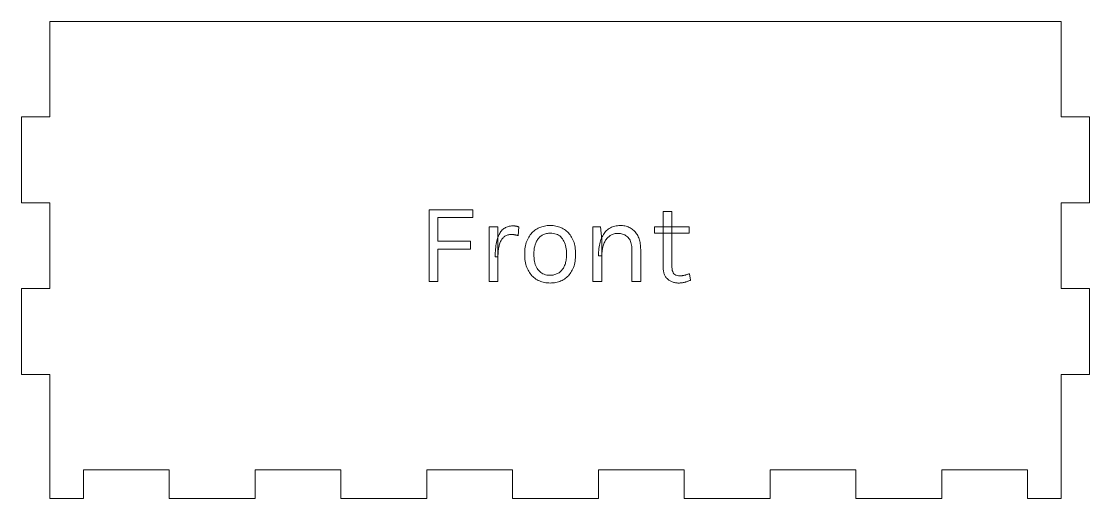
# Model space of a CAD drawing. Extents: x 3 to 230, y 3 to 159.
# Drawn here: x 3 to 115, y 3 to 53 of the extents above; entities that cross this region are included whole.
import ezdxf

# ---------------------------------------------------------------- set-up
doc = ezdxf.new("R2010")
doc.units = 0
doc.layers.get('0').update_dxf_attribs({"lineweight": 0})

msp = doc.modelspace()

# ---------------------------------------------------------------- linework, layer by layer
for p, q in [((112, 53), (6, 53)), ((6, 53), (6, 43)), ((112, 43), (112, 53)), ((6, 43), (3, 43)), ((3, 43), (3, 34)), ((115, 43), (112, 43)), ((115, 34), (115, 43)), ((3, 34), (6, 34)), ((6, 34), (6, 25)), ((112, 25), (112, 34)), ((112, 34), (115, 34)), ((45.743, 25.732), (45.743, 33.268)), ((45.743, 33.268), (50.327, 33.268)), ((50.327, 33.268), (50.327, 32.464)), ((70.289, 27.208), (70.289, 33.064)), ((70.289, 33.064), (71.213, 33.064)), ((71.213, 33.064), (71.213, 27.232)), ((50.327, 32.464), (46.679, 32.464)), ((46.679, 32.464), (46.679, 29.956)), ((52.031, 25.732), (52.031, 31.48)), ((52.031, 31.48), (52.967, 31.48)), ((52.967, 31.48), (52.967, 25.732)), ((53.673, 31.348), (53.763, 31.401)), ((53.763, 31.401), (53.856, 31.447)), ((53.856, 31.447), (53.953, 31.487)), ((53.953, 31.487), (54.054, 31.519)), ((54.054, 31.519), (54.158, 31.544)), ((54.158, 31.544), (54.265, 31.562)), ((54.265, 31.562), (54.376, 31.572)), ((54.376, 31.572), (54.491, 31.576)), ((54.491, 31.576), (54.491, 31.576)), ((54.491, 31.576), (54.529, 31.576)), ((54.529, 31.576), (54.566, 31.575)), ((54.566, 31.575), (54.603, 31.574)), ((54.603, 31.574), (54.639, 31.572)), ((54.639, 31.572), (54.675, 31.569)), ((54.675, 31.569), (54.71, 31.566)), ((54.71, 31.566), (54.744, 31.563)), ((54.744, 31.563), (54.777, 31.559)), ((54.777, 31.559), (54.81, 31.554)), ((54.81, 31.554), (54.842, 31.549)), ((54.842, 31.549), (54.874, 31.543)), ((54.874, 31.543), (54.906, 31.537)), ((54.906, 31.537), (54.938, 31.53)), ((54.938, 31.53), (54.97, 31.523)), ((54.97, 31.523), (55.002, 31.515)), ((55.002, 31.515), (55.034, 31.507)), ((55.034, 31.507), (55.066, 31.498)), ((55.066, 31.498), (55.098, 31.489)), ((55.098, 31.489), (55.131, 31.479)), ((55.163, 31.468), (55.103, 30.544)), ((55.131, 31.479), (55.163, 31.468)), ((55.163, 31.468), (55.163, 31.468)), ((57.19, 31.335), (57.316, 31.393)), ((57.316, 31.393), (57.445, 31.444)), ((57.445, 31.444), (57.578, 31.489)), ((57.578, 31.489), (57.714, 31.526)), ((57.714, 31.526), (57.853, 31.557)), ((57.853, 31.557), (57.996, 31.581)), ((57.996, 31.581), (58.142, 31.598)), ((58.142, 31.598), (58.292, 31.609)), ((58.292, 31.609), (58.445, 31.612)), ((58.445, 31.612), (58.445, 31.612)), ((58.445, 31.612), (58.597, 31.609)), ((58.597, 31.609), (58.746, 31.598)), ((58.746, 31.598), (58.891, 31.581)), ((58.891, 31.581), (59.033, 31.557)), ((59.033, 31.557), (59.172, 31.526)), ((59.172, 31.526), (59.307, 31.489)), ((59.307, 31.489), (59.439, 31.444)), ((59.439, 31.444), (59.568, 31.393)), ((59.568, 31.393), (59.694, 31.335)), ((62.927, 25.732), (62.927, 31.468)), ((62.927, 31.468), (63.731, 31.468)), ((63.731, 31.468), (63.863, 30.148)), ((64.642, 31.308), (64.75, 31.372)), ((64.75, 31.372), (64.862, 31.428)), ((64.862, 31.428), (64.979, 31.477)), ((64.979, 31.477), (65.1, 31.518)), ((65.1, 31.518), (65.225, 31.552)), ((65.225, 31.552), (65.355, 31.578)), ((65.355, 31.578), (65.489, 31.597)), ((65.489, 31.597), (65.628, 31.608)), ((65.628, 31.608), (65.771, 31.612)), ((65.771, 31.612), (65.771, 31.612)), ((65.771, 31.612), (65.905, 31.609)), ((65.905, 31.609), (66.034, 31.6)), ((66.034, 31.6), (66.16, 31.585)), ((66.16, 31.585), (66.282, 31.564)), ((66.282, 31.564), (66.4, 31.536)), ((66.4, 31.536), (66.514, 31.503)), ((66.514, 31.503), (66.625, 31.464)), ((66.625, 31.464), (66.731, 31.418)), ((66.731, 31.418), (66.833, 31.367)), ((66.833, 31.367), (66.932, 31.309)), ((69.365, 30.82), (69.365, 31.468)), ((69.365, 31.468), (73.025, 31.468)), ((73.025, 31.468), (73.025, 30.82)), ((52.889, 30.139), (52.933, 30.28)), ((52.933, 30.28), (52.981, 30.414)), ((52.981, 30.414), (53.033, 30.54)), ((53.033, 30.54), (53.088, 30.659)), ((53.088, 30.659), (53.148, 30.77)), ((53.148, 30.77), (53.211, 30.875)), ((53.211, 30.875), (53.279, 30.972)), ((53.279, 30.972), (53.35, 31.062)), ((53.35, 31.062), (53.425, 31.144)), ((53.443, 30.259), (53.389, 30.189)), ((53.425, 31.144), (53.504, 31.219)), ((53.5, 30.324), (53.443, 30.259)), ((53.561, 30.385), (53.5, 30.324)), ((53.504, 31.219), (53.587, 31.287)), ((53.625, 30.44), (53.561, 30.385)), ((53.587, 31.287), (53.673, 31.348)), ((53.694, 30.49), (53.625, 30.44)), ((53.766, 30.533), (53.694, 30.49)), ((53.842, 30.571), (53.766, 30.533)), ((53.922, 30.603), (53.842, 30.571)), ((54.007, 30.629), (53.922, 30.603)), ((54.095, 30.65), (54.007, 30.629)), ((54.187, 30.664), (54.095, 30.65)), ((54.283, 30.673), (54.187, 30.664)), ((54.383, 30.676), (54.283, 30.673)), ((54.415, 30.676), (54.383, 30.676)), ((54.383, 30.676), (54.383, 30.676)), ((54.447, 30.674), (54.415, 30.676)), ((54.48, 30.672), (54.447, 30.674)), ((54.515, 30.67), (54.48, 30.672)), ((54.55, 30.666), (54.515, 30.67)), ((54.585, 30.662), (54.55, 30.666)), ((54.622, 30.657), (54.585, 30.662)), ((54.659, 30.651), (54.622, 30.657)), ((54.698, 30.644), (54.659, 30.651)), ((54.737, 30.637), (54.698, 30.644)), ((54.776, 30.629), (54.737, 30.637)), ((54.815, 30.621), (54.776, 30.629)), ((54.853, 30.612), (54.815, 30.621)), ((54.891, 30.603), (54.853, 30.612)), ((54.927, 30.594), (54.891, 30.603)), ((54.964, 30.585), (54.927, 30.594)), ((54.999, 30.575), (54.964, 30.585)), ((55.035, 30.565), (54.999, 30.575)), ((55.069, 30.555), (55.035, 30.565)), ((55.103, 30.544), (55.069, 30.555)), ((56.051, 30.122), (56.117, 30.259)), ((56.117, 30.259), (56.189, 30.39)), ((56.189, 30.39), (56.266, 30.514)), ((56.266, 30.514), (56.349, 30.631)), ((56.349, 30.631), (56.436, 30.742)), ((56.436, 30.742), (56.529, 30.846)), ((56.529, 30.846), (56.626, 30.944)), ((56.626, 30.944), (56.729, 31.035)), ((56.729, 31.035), (56.837, 31.12)), ((56.837, 31.12), (56.95, 31.198)), ((56.95, 31.198), (57.068, 31.27)), ((57.068, 31.27), (57.19, 31.335)), ((57.238, 30.291), (57.178, 30.217)), ((57.303, 30.36), (57.238, 30.291)), ((57.371, 30.425), (57.303, 30.36)), ((57.442, 30.485), (57.371, 30.425)), ((57.518, 30.541), (57.442, 30.485)), ((57.597, 30.592), (57.518, 30.541)), ((57.68, 30.637), (57.597, 30.592)), ((57.766, 30.677), (57.68, 30.637)), ((57.856, 30.712), (57.766, 30.677)), ((57.949, 30.741), (57.856, 30.712)), ((58.046, 30.765), (57.949, 30.741)), ((58.147, 30.784), (58.046, 30.765)), ((58.25, 30.797), (58.147, 30.784)), ((58.358, 30.805), (58.25, 30.797)), ((58.469, 30.808), (58.358, 30.805)), ((58.633, 30.802), (58.469, 30.808)), ((58.469, 30.808), (58.469, 30.808)), ((58.788, 30.784), (58.633, 30.802)), ((58.936, 30.755), (58.788, 30.784)), ((59.075, 30.713), (58.936, 30.755)), ((59.206, 30.66), (59.075, 30.713)), ((59.328, 30.595), (59.206, 30.66)), ((59.442, 30.518), (59.328, 30.595)), ((59.548, 30.43), (59.442, 30.518)), ((59.646, 30.329), (59.548, 30.43)), ((59.735, 30.217), (59.646, 30.329)), ((59.694, 31.335), (59.816, 31.27)), ((59.816, 31.27), (59.934, 31.198)), ((59.934, 31.198), (60.047, 31.12)), ((60.047, 31.12), (60.155, 31.035)), ((60.155, 31.035), (60.257, 30.944)), ((60.257, 30.944), (60.355, 30.846)), ((60.355, 30.846), (60.447, 30.742)), ((60.447, 30.742), (60.534, 30.631)), ((60.534, 30.631), (60.616, 30.514)), ((60.616, 30.514), (60.692, 30.39)), ((60.692, 30.39), (60.764, 30.259)), ((60.764, 30.259), (60.83, 30.122)), ((63.767, 30.154), (63.822, 30.292)), ((63.822, 30.292), (63.882, 30.424)), ((63.882, 30.424), (63.947, 30.549)), ((63.947, 30.549), (64.017, 30.667)), ((64.017, 30.667), (64.092, 30.779)), ((64.092, 30.779), (64.171, 30.884)), ((64.171, 30.884), (64.256, 30.982)), ((64.256, 30.982), (64.345, 31.074)), ((64.345, 31.074), (64.439, 31.159)), ((64.438, 30.311), (64.374, 30.238)), ((64.505, 30.379), (64.438, 30.311)), ((64.439, 31.159), (64.538, 31.237)), ((64.575, 30.443), (64.505, 30.379)), ((64.538, 31.237), (64.642, 31.308)), ((64.649, 30.502), (64.575, 30.443)), ((64.726, 30.556), (64.649, 30.502)), ((64.806, 30.604), (64.726, 30.556)), ((64.888, 30.646), (64.806, 30.604)), ((64.973, 30.682), (64.888, 30.646)), ((65.061, 30.713), (64.973, 30.682)), ((65.152, 30.739), (65.061, 30.713)), ((65.246, 30.759), (65.152, 30.739)), ((65.342, 30.773), (65.246, 30.759)), ((65.441, 30.781), (65.342, 30.773)), ((65.543, 30.784), (65.441, 30.781)), ((65.676, 30.78), (65.543, 30.784)), ((65.543, 30.784), (65.543, 30.784)), ((65.803, 30.767), (65.676, 30.78)), ((65.924, 30.745), (65.803, 30.767)), ((66.04, 30.715), (65.924, 30.745)), ((66.15, 30.677), (66.04, 30.715)), ((66.254, 30.63), (66.15, 30.677)), ((66.353, 30.574), (66.254, 30.63)), ((66.445, 30.509), (66.353, 30.574)), ((66.533, 30.437), (66.445, 30.509)), ((66.614, 30.355), (66.533, 30.437)), ((66.689, 30.265), (66.614, 30.355)), ((66.755, 30.168), (66.689, 30.265)), ((66.932, 31.309), (67.026, 31.246)), ((67.026, 31.246), (67.116, 31.177)), ((67.116, 31.177), (67.202, 31.104)), ((67.202, 31.104), (67.282, 31.025)), ((67.282, 31.025), (67.359, 30.941)), ((67.359, 30.941), (67.431, 30.851)), ((67.431, 30.851), (67.498, 30.757)), ((67.498, 30.757), (67.561, 30.657)), ((67.561, 30.657), (67.619, 30.552)), ((67.619, 30.552), (67.673, 30.442)), ((67.673, 30.442), (67.722, 30.327)), ((67.722, 30.327), (67.766, 30.208)), ((73.025, 30.82), (69.365, 30.82)), ((73.025, 30.82), (73.025, 30.82)), ((46.679, 29.956), (50.075, 29.956)), ((50.075, 29.152), (46.679, 29.152)), ((46.679, 29.152), (46.679, 25.732)), ((50.075, 29.956), (50.075, 29.152)), ((52.698, 28.946), (52.713, 29.139)), ((52.713, 29.139), (52.731, 29.324)), ((52.731, 29.324), (52.755, 29.502)), ((52.755, 29.502), (52.782, 29.672)), ((52.782, 29.672), (52.813, 29.835)), ((52.813, 29.835), (52.849, 29.991)), ((52.849, 29.991), (52.889, 30.139)), ((53.036, 29.232), (53.018, 29.114)), ((53.057, 29.347), (53.036, 29.232)), ((53.081, 29.459), (53.057, 29.347)), ((53.108, 29.566), (53.081, 29.459)), ((53.138, 29.669), (53.108, 29.566)), ((53.171, 29.768), (53.138, 29.669)), ((53.208, 29.861), (53.171, 29.768)), ((53.248, 29.95), (53.208, 29.861)), ((53.292, 30.035), (53.248, 29.95)), ((53.339, 30.114), (53.292, 30.035)), ((53.389, 30.189), (53.339, 30.114)), ((55.783, 28.983), (55.8, 29.165)), ((55.8, 29.165), (55.825, 29.341)), ((55.825, 29.341), (55.856, 29.51)), ((55.856, 29.51), (55.894, 29.672)), ((55.894, 29.672), (55.94, 29.829)), ((55.94, 29.829), (55.992, 29.979)), ((55.992, 29.979), (56.051, 30.122)), ((56.779, 29.237), (56.761, 29.117)), ((56.801, 29.353), (56.779, 29.237)), ((56.827, 29.465), (56.801, 29.353)), ((56.858, 29.573), (56.827, 29.465)), ((56.892, 29.678), (56.858, 29.573)), ((56.93, 29.779), (56.892, 29.678)), ((56.972, 29.876), (56.93, 29.779)), ((57.018, 29.968), (56.972, 29.876)), ((57.067, 30.055), (57.018, 29.968)), ((57.121, 30.139), (57.067, 30.055)), ((57.178, 30.217), (57.121, 30.139)), ((59.816, 30.094), (59.735, 30.217)), ((59.888, 29.963), (59.816, 30.094)), ((59.952, 29.823), (59.888, 29.963)), ((60.008, 29.675), (59.952, 29.823)), ((60.055, 29.517), (60.008, 29.675)), ((60.093, 29.351), (60.055, 29.517)), ((60.123, 29.176), (60.093, 29.351)), ((60.144, 28.993), (60.123, 29.176)), ((60.83, 30.122), (60.888, 29.979)), ((60.888, 29.979), (60.94, 29.829)), ((60.94, 29.829), (60.985, 29.672)), ((60.985, 29.672), (61.023, 29.51)), ((61.023, 29.51), (61.054, 29.341)), ((61.054, 29.341), (61.078, 29.165)), ((61.078, 29.165), (61.095, 28.983)), ((63.527, 29.019), (63.545, 29.199)), ((63.545, 29.199), (63.569, 29.372)), ((63.569, 29.372), (63.598, 29.541)), ((63.598, 29.541), (63.632, 29.703)), ((63.632, 29.703), (63.672, 29.859)), ((63.672, 29.859), (63.717, 30.009)), ((63.717, 30.009), (63.767, 30.154)), ((63.863, 30.148), (63.863, 25.732)), ((63.914, 29.12), (63.896, 28.993)), ((63.936, 29.243), (63.914, 29.12)), ((63.963, 29.362), (63.936, 29.243)), ((63.994, 29.477), (63.963, 29.362)), ((64.028, 29.588), (63.994, 29.477)), ((64.067, 29.695), (64.028, 29.588)), ((64.11, 29.798), (64.067, 29.695)), ((64.156, 29.895), (64.11, 29.798)), ((64.205, 29.988), (64.156, 29.895)), ((64.258, 30.076), (64.205, 29.988)), ((64.314, 30.159), (64.258, 30.076)), ((64.374, 30.238), (64.314, 30.159)), ((66.814, 30.062), (66.755, 30.168)), ((66.866, 29.949), (66.814, 30.062)), ((66.909, 29.828), (66.866, 29.949)), ((66.944, 29.699), (66.909, 29.828)), ((66.972, 29.562), (66.944, 29.699)), ((66.991, 29.417), (66.972, 29.562)), ((67.003, 29.264), (66.991, 29.417)), ((67.007, 29.104), (67.003, 29.264)), ((67.766, 30.208), (67.805, 30.085)), ((67.805, 30.085), (67.838, 29.957)), ((67.838, 29.957), (67.867, 29.825)), ((67.867, 29.825), (67.89, 29.69)), ((67.89, 29.69), (67.908, 29.549)), ((67.908, 29.549), (67.921, 29.405)), ((67.921, 29.405), (67.928, 29.257)), ((67.928, 29.257), (67.931, 29.104)), ((52.679, 28.324), (52.681, 28.539)), ((52.967, 28.324), (52.679, 28.324)), ((52.681, 28.539), (52.687, 28.746)), ((52.687, 28.746), (52.698, 28.946)), ((52.968, 28.465), (52.967, 28.324)), ((52.967, 28.324), (52.967, 28.324)), ((52.967, 28.324), (52.967, 28.324)), ((52.973, 28.602), (52.968, 28.465)), ((52.98, 28.736), (52.973, 28.602)), ((52.99, 28.865), (52.98, 28.736)), ((53.002, 28.991), (52.99, 28.865)), ((53.018, 29.114), (53.002, 28.991)), ((55.769, 28.6), (55.772, 28.795)), ((55.772, 28.406), (55.769, 28.6)), ((55.769, 28.6), (55.769, 28.6)), ((55.772, 28.795), (55.783, 28.983)), ((55.783, 28.219), (55.772, 28.406)), ((55.8, 28.038), (55.783, 28.219)), ((55.825, 27.863), (55.8, 28.038)), ((56.731, 28.735), (56.729, 28.6)), ((56.729, 28.6), (56.729, 28.6)), ((56.729, 28.6), (56.733, 28.401)), ((56.737, 28.866), (56.731, 28.735)), ((56.733, 28.401), (56.746, 28.211)), ((56.747, 28.993), (56.737, 28.866)), ((56.746, 28.211), (56.768, 28.03)), ((56.761, 29.117), (56.747, 28.993)), ((56.768, 28.03), (56.798, 27.856)), ((60.111, 27.968), (60.129, 28.087)), ((60.129, 28.087), (60.143, 28.21)), ((60.143, 28.21), (60.153, 28.336)), ((60.157, 28.801), (60.144, 28.993)), ((60.153, 28.336), (60.159, 28.466)), ((60.161, 28.6), (60.157, 28.801)), ((60.159, 28.466), (60.161, 28.6)), ((60.161, 28.6), (60.161, 28.6)), ((61.078, 28.038), (61.054, 27.863)), ((61.095, 28.219), (61.078, 28.038)), ((61.095, 28.983), (61.106, 28.795)), ((61.106, 28.406), (61.095, 28.219)), ((61.106, 28.795), (61.109, 28.6)), ((61.109, 28.6), (61.106, 28.406)), ((61.109, 28.6), (61.109, 28.6)), ((63.503, 28.444), (63.506, 28.641)), ((63.863, 28.444), (63.503, 28.444)), ((63.506, 28.641), (63.514, 28.833)), ((63.514, 28.833), (63.527, 29.019)), ((63.865, 28.587), (63.863, 28.444)), ((63.863, 28.444), (63.863, 28.444)), ((63.871, 28.726), (63.865, 28.587)), ((63.881, 28.862), (63.871, 28.726)), ((63.896, 28.993), (63.881, 28.862)), ((67.007, 25.732), (67.007, 29.104)), ((67.931, 29.104), (67.931, 29.104)), ((67.931, 29.104), (67.931, 25.732)), ((55.856, 27.694), (55.825, 27.863)), ((55.894, 27.532), (55.856, 27.694)), ((55.94, 27.375), (55.894, 27.532)), ((55.992, 27.225), (55.94, 27.375)), ((56.051, 27.082), (55.992, 27.225)), ((56.117, 26.944), (56.051, 27.082)), ((56.189, 26.813), (56.117, 26.944)), ((56.798, 27.856), (56.836, 27.692)), ((56.836, 27.692), (56.883, 27.535)), ((56.883, 27.535), (56.939, 27.388)), ((56.939, 27.388), (57.004, 27.248)), ((57.004, 27.248), (57.076, 27.117)), ((57.076, 27.117), (57.158, 26.995)), ((57.158, 26.995), (57.248, 26.883)), ((57.248, 26.883), (57.346, 26.782)), ((59.586, 26.851), (59.651, 26.921)), ((59.651, 26.921), (59.712, 26.994)), ((59.712, 26.994), (59.769, 27.072)), ((59.769, 27.072), (59.822, 27.155)), ((59.822, 27.155), (59.872, 27.242)), ((59.872, 27.242), (59.918, 27.334)), ((59.918, 27.334), (59.96, 27.43)), ((59.96, 27.43), (59.998, 27.53)), ((59.998, 27.53), (60.032, 27.634)), ((60.032, 27.634), (60.063, 27.742)), ((60.063, 27.742), (60.089, 27.853)), ((60.089, 27.853), (60.111, 27.968)), ((60.764, 26.944), (60.692, 26.813)), ((60.83, 27.082), (60.764, 26.944)), ((60.888, 27.225), (60.83, 27.082)), ((60.94, 27.375), (60.888, 27.225)), ((60.985, 27.532), (60.94, 27.375)), ((61.023, 27.694), (60.985, 27.532)), ((61.054, 27.863), (61.023, 27.694)), ((70.291, 27.102), (70.289, 27.208)), ((70.289, 27.208), (70.289, 27.208)), ((70.298, 26.999), (70.291, 27.102)), ((70.308, 26.9), (70.298, 26.999)), ((70.324, 26.805), (70.308, 26.9)), ((71.213, 27.232), (71.221, 27.063)), ((71.221, 27.063), (71.246, 26.912)), ((71.246, 26.912), (71.288, 26.779)), ((56.266, 26.688), (56.189, 26.813)), ((56.349, 26.57), (56.266, 26.688)), ((56.436, 26.459), (56.349, 26.57)), ((56.529, 26.355), (56.436, 26.459)), ((56.626, 26.256), (56.529, 26.355)), ((56.729, 26.165), (56.626, 26.256)), ((56.837, 26.08), (56.729, 26.165)), ((56.95, 26.002), (56.837, 26.08)), ((57.068, 25.93), (56.95, 26.002)), ((57.19, 25.865), (57.068, 25.93)), ((57.316, 25.807), (57.19, 25.865)), ((57.445, 25.756), (57.316, 25.807)), ((57.346, 26.782), (57.452, 26.694)), ((57.452, 26.694), (57.566, 26.617)), ((57.566, 26.617), (57.688, 26.552)), ((57.688, 26.552), (57.819, 26.499)), ((57.819, 26.499), (57.957, 26.457)), ((57.957, 26.457), (58.104, 26.428)), ((58.104, 26.428), (58.258, 26.41)), ((58.258, 26.41), (58.421, 26.404)), ((58.421, 26.404), (58.531, 26.407)), ((58.421, 26.404), (58.421, 26.404)), ((58.421, 26.404), (58.421, 26.404)), ((58.531, 26.407), (58.637, 26.415)), ((58.637, 26.415), (58.741, 26.428)), ((58.741, 26.428), (58.841, 26.447)), ((58.841, 26.447), (58.937, 26.471)), ((58.937, 26.471), (59.03, 26.5)), ((59.03, 26.5), (59.12, 26.535)), ((59.12, 26.535), (59.206, 26.575)), ((59.206, 26.575), (59.289, 26.62)), ((59.289, 26.62), (59.369, 26.671)), ((59.369, 26.671), (59.445, 26.727)), ((59.568, 25.807), (59.439, 25.756)), ((59.445, 26.727), (59.517, 26.787)), ((59.517, 26.787), (59.586, 26.851)), ((59.694, 25.865), (59.568, 25.807)), ((59.816, 25.93), (59.694, 25.865)), ((59.934, 26.002), (59.816, 25.93)), ((60.047, 26.08), (59.934, 26.002)), ((60.155, 26.165), (60.047, 26.08)), ((60.257, 26.256), (60.155, 26.165)), ((60.355, 26.355), (60.257, 26.256)), ((60.447, 26.459), (60.355, 26.355)), ((60.534, 26.57), (60.447, 26.459)), ((60.616, 26.688), (60.534, 26.57)), ((60.692, 26.813), (60.616, 26.688)), ((70.343, 26.713), (70.324, 26.805)), ((70.367, 26.625), (70.343, 26.713)), ((70.395, 26.54), (70.367, 26.625)), ((70.427, 26.459), (70.395, 26.54)), ((70.464, 26.382), (70.427, 26.459)), ((70.505, 26.308), (70.464, 26.382)), ((70.55, 26.238), (70.505, 26.308)), ((70.598, 26.171), (70.55, 26.238)), ((70.649, 26.108), (70.598, 26.171)), ((70.703, 26.049), (70.649, 26.108)), ((70.76, 25.993), (70.703, 26.049)), ((70.82, 25.941), (70.76, 25.993)), ((70.884, 25.892), (70.82, 25.941)), ((70.95, 25.847), (70.884, 25.892)), ((71.02, 25.806), (70.95, 25.847)), ((71.093, 25.768), (71.02, 25.806)), ((71.168, 25.734), (71.093, 25.768)), ((71.288, 26.779), (71.345, 26.664)), ((71.345, 26.664), (71.42, 26.566)), ((71.42, 26.566), (71.511, 26.486)), ((71.511, 26.486), (71.619, 26.424)), ((71.619, 26.424), (71.743, 26.38)), ((71.743, 26.38), (71.884, 26.353)), ((71.884, 26.353), (72.041, 26.344)), ((72.041, 26.344), (72.09, 26.345)), ((72.041, 26.344), (72.041, 26.344)), ((72.09, 26.345), (72.139, 26.346)), ((72.139, 26.346), (72.187, 26.349)), ((72.187, 26.349), (72.235, 26.353)), ((72.235, 26.353), (72.283, 26.358)), ((72.283, 26.358), (72.331, 26.363)), ((72.331, 26.363), (72.378, 26.37)), ((72.378, 26.37), (72.425, 26.379)), ((72.425, 26.379), (72.472, 26.388)), ((72.472, 26.388), (72.518, 26.398)), ((72.518, 26.398), (72.565, 26.409)), ((72.565, 26.409), (72.613, 26.422)), ((72.613, 26.422), (72.662, 26.435)), ((72.662, 26.435), (72.712, 26.45)), ((72.712, 26.45), (72.763, 26.465)), ((72.763, 26.465), (72.816, 26.482)), ((72.864, 25.768), (72.803, 25.747)), ((72.816, 26.482), (72.869, 26.5)), ((72.925, 25.79), (72.864, 25.768)), ((72.869, 26.5), (72.924, 26.519)), ((72.924, 26.519), (72.98, 26.539)), ((72.986, 25.813), (72.925, 25.79)), ((72.98, 26.539), (73.037, 26.56)), ((73.047, 25.837), (72.986, 25.813)), ((73.037, 26.56), (73.037, 26.56)), ((73.037, 26.56), (73.169, 25.888)), ((73.108, 25.862), (73.047, 25.837)), ((73.169, 25.888), (73.108, 25.862)), ((6, 25), (3, 25)), ((3, 25), (3, 16)), ((46.679, 25.732), (45.743, 25.732)), ((46.679, 25.732), (46.679, 25.732)), ((52.967, 25.732), (52.031, 25.732)), ((52.967, 25.732), (52.967, 25.732)), ((57.578, 25.711), (57.445, 25.756)), ((57.714, 25.674), (57.578, 25.711)), ((57.853, 25.643), (57.714, 25.674)), ((57.996, 25.619), (57.853, 25.643)), ((58.142, 25.602), (57.996, 25.619)), ((58.292, 25.591), (58.142, 25.602)), ((58.445, 25.588), (58.292, 25.591)), ((58.597, 25.591), (58.445, 25.588)), ((58.445, 25.588), (58.445, 25.588)), ((58.445, 25.588), (58.445, 25.588)), ((58.746, 25.602), (58.597, 25.591)), ((58.891, 25.619), (58.746, 25.602)), ((59.033, 25.643), (58.891, 25.619)), ((59.172, 25.674), (59.033, 25.643)), ((59.307, 25.711), (59.172, 25.674)), ((59.439, 25.756), (59.307, 25.711)), ((63.863, 25.732), (62.927, 25.732)), ((63.863, 25.732), (63.863, 25.732)), ((67.931, 25.732), (67.007, 25.732)), ((67.931, 25.732), (67.931, 25.732)), ((71.246, 25.703), (71.168, 25.734)), ((71.325, 25.676), (71.246, 25.703)), ((71.406, 25.653), (71.325, 25.676)), ((71.489, 25.633), (71.406, 25.653)), ((71.574, 25.617), (71.489, 25.633)), ((71.661, 25.604), (71.574, 25.617)), ((71.75, 25.595), (71.661, 25.604)), ((71.84, 25.59), (71.75, 25.595)), ((71.933, 25.588), (71.84, 25.59)), ((71.998, 25.589), (71.933, 25.588)), ((71.933, 25.588), (71.933, 25.588)), ((71.933, 25.588), (71.933, 25.588)), ((72.062, 25.591), (71.998, 25.589)), ((72.126, 25.596), (72.062, 25.591)), ((72.189, 25.601), (72.126, 25.596)), ((72.252, 25.609), (72.189, 25.601)), ((72.314, 25.618), (72.252, 25.609)), ((72.376, 25.629), (72.314, 25.618)), ((72.438, 25.642), (72.376, 25.629)), ((72.499, 25.656), (72.438, 25.642)), ((72.56, 25.672), (72.499, 25.656)), ((72.621, 25.689), (72.56, 25.672)), ((72.681, 25.708), (72.621, 25.689)), ((72.742, 25.727), (72.681, 25.708)), ((72.803, 25.747), (72.742, 25.727)), ((115, 25), (112, 25)), ((115, 16), (115, 25)), ((3, 16), (6, 16)), ((6, 16), (6, 6)), ((112, 16), (115, 16)), ((112, 6), (112, 16)), ((6, 6), (6, 3)), ((9.5, 3), (9.5, 6)), ((9.5, 6), (18.5, 6)), ((18.5, 6), (18.5, 3)), ((27.5, 3), (27.5, 6)), ((27.5, 6), (36.5, 6)), ((36.5, 6), (36.5, 3)), ((45.5, 3), (45.5, 6)), ((45.5, 6), (54.5, 6)), ((54.5, 6), (54.5, 3)), ((63.5, 3), (63.5, 6)), ((63.5, 6), (72.5, 6)), ((72.5, 6), (72.5, 3)), ((81.5, 3), (81.5, 6)), ((81.5, 6), (90.5, 6)), ((90.5, 6), (90.5, 3)), ((99.5, 3), (99.5, 6)), ((99.5, 6), (108.5, 6)), ((108.5, 6), (108.5, 3)), ((112, 3), (112, 6)), ((6, 3), (9.5, 3)), ((18.5, 3), (27.5, 3)), ((36.5, 3), (45.5, 3)), ((54.5, 3), (63.5, 3)), ((72.5, 3), (81.5, 3)), ((90.5, 3), (99.5, 3)), ((108.5, 3), (112, 3))]:
    msp.add_line(p, q)

doc.saveas('drawing.dxf')
